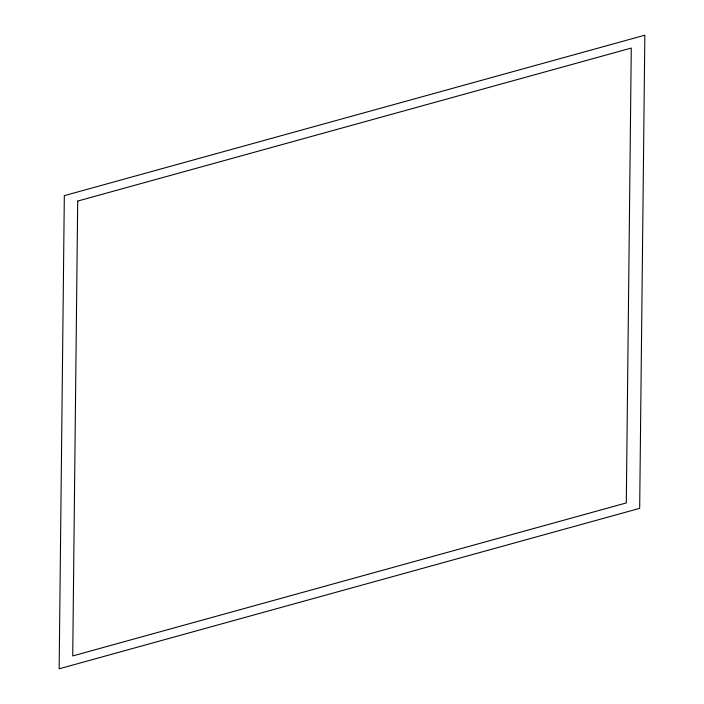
<?xml version="1.0" encoding="UTF-8"?>
<svg xmlns="http://www.w3.org/2000/svg" width="704" height="704" viewBox="0 0 704 704"><rect width="100%" height="100%" fill="white"/><g stroke="black" fill="none" stroke-linecap="round" stroke-linejoin="round"><path stroke-width="1.06" d="M64.328 195.65L59.154 668.8L639.672 508.35L644.846 35.2L64.328 195.65M77.695 201.071L72.723 655.934L626.305 502.929L631.277 48.066L77.695 201.071"/></g></svg>
